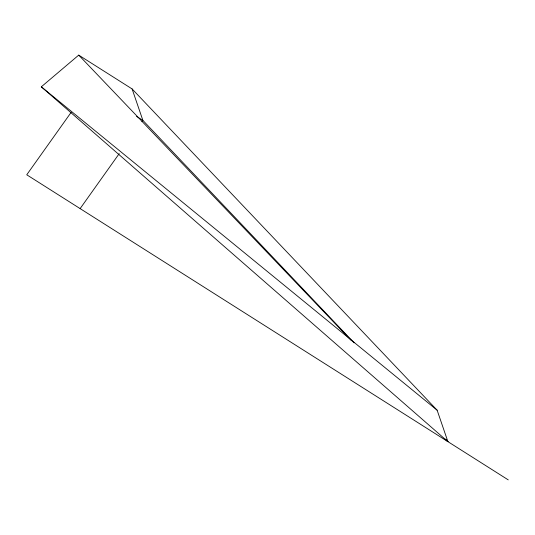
<?xml version="1.0" encoding="UTF-8"?>
<svg xmlns="http://www.w3.org/2000/svg" width="535" height="535" viewBox="0 0 535 535"><rect width="100%" height="100%" fill="white"/><g stroke="black" fill="none" stroke-linecap="round" stroke-linejoin="round"><path stroke-width="0.8" d="M71.148 112.343L26.75 174.785L508.25 479.882M80.13 208.61L119.218 153.632M141.902 121.733L142.872 120.375L132.105 88.937L78.725 55.118L41.315 86.817L447.895 441.636L437.128 410.198L132.105 88.937M136.545 116.369L142.872 120.375L354.083 342.835M41.315 86.817L437.128 410.198M78.725 55.118L351.562 340.782M447.895 441.636L445.588 439.222L447.895 441.636"/></g></svg>
